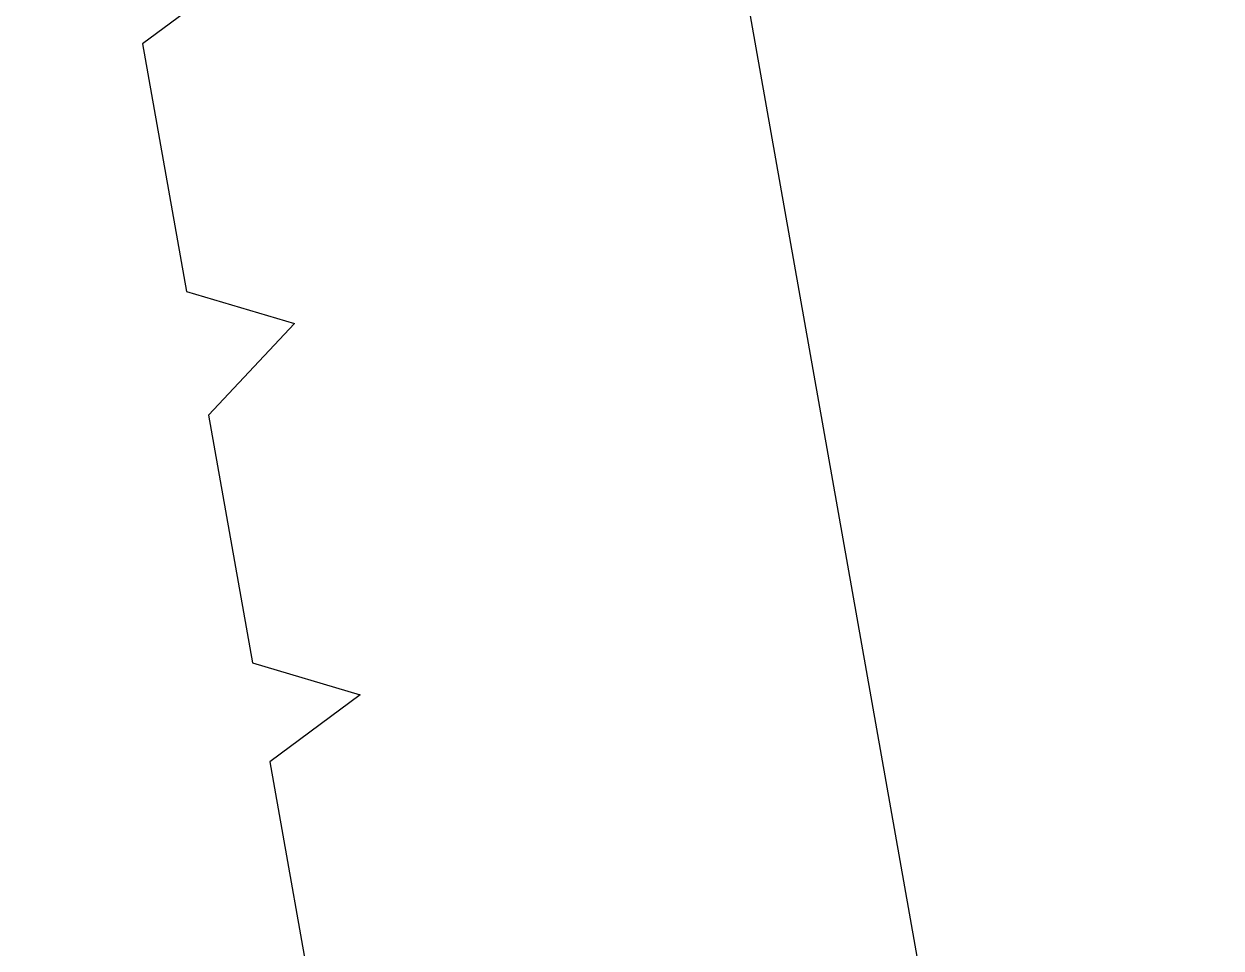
# Model space of a CAD drawing. Header units: millimetres. Extents: x -65527 to 8894748, y -37603 to 223697.
# Drawn here: x -29293.32 to -29287.51, y 101524.22 to 101528.7 of the extents above; entities that cross this region are included whole.
import ezdxf

# ---------------------------------------------------------------- set-up
doc = ezdxf.new("R2010")
doc.units = ezdxf.units.MM
doc.header["$LTSCALE"] = 10
doc.layers.add('Архитектура', color=251, linetype='Continuous')

msp = doc.modelspace()

# ---------------------------------------------------------------- linework, layer by layer
at = {"layer": 'Архитектура', "lineweight": 25, "transparency": 33554684}
for points in [[(-29287.9056, 101518.0711), (-29293.0973, 101547.3636)], [(-29287.9056, 101518.0711), (-29293.0973, 101547.3636)], [(-29287.9056, 101518.0711), (-29293.0973, 101547.3636)], [(-29287.9056, 101518.0711), (-29293.0973, 101547.3636)], [(-29287.9056, 101518.0711), (-29293.0973, 101547.3636)], [(-29287.9056, 101518.0711), (-29293.0973, 101547.3636)], [(-29287.9056, 101518.0711), (-29293.0973, 101547.3636)], [(-29287.9056, 101518.0711), (-29293.0973, 101547.3636)], [(-29287.9056, 101518.0711), (-29293.0973, 101547.3636)], [(-29287.9056, 101518.0711), (-29293.0973, 101547.3636)], [(-29287.9056, 101518.0711), (-29293.0973, 101547.3636)], [(-29287.9056, 101518.0711), (-29293.0973, 101547.3636)], [(-29287.9056, 101518.0711), (-29293.0973, 101547.3636)], [(-29287.9056, 101518.0711), (-29293.0973, 101547.3636)], [(-29287.9056, 101518.0711), (-29293.0973, 101547.3636)], [(-29287.9056, 101518.0711), (-29293.0973, 101547.3636)], [(-29287.9056, 101518.0711), (-29293.0973, 101547.3636)], [(-29287.9056, 101518.0711), (-29293.0973, 101547.3636)], [(-29287.9056, 101518.0711), (-29293.0973, 101547.3636)], [(-29287.9056, 101518.0711), (-29293.0973, 101547.3636)], [(-29287.9056, 101518.0711), (-29293.0973, 101547.3636)], [(-29287.9056, 101518.0711), (-29293.0973, 101547.3636)], [(-29287.9056, 101518.0711), (-29293.0973, 101547.3636)], [(-29287.9056, 101518.0711), (-29293.0973, 101547.3636)], [(-29287.9056, 101518.0711), (-29293.0973, 101547.3636)], [(-29287.9056, 101518.0711), (-29293.0973, 101547.3636)], [(-29287.9056, 101518.0711), (-29293.0973, 101547.3636)], [(-29287.9056, 101518.0711), (-29293.0973, 101547.3636)], [(-29287.9056, 101518.0711), (-29293.0973, 101547.3636)], [(-29287.9056, 101518.0711), (-29293.0973, 101547.3636)], [(-29287.9056, 101518.0711), (-29293.0973, 101547.3636)], [(-29287.9056, 101518.0711), (-29293.0973, 101547.3636)], [(-29287.9056, 101518.0711), (-29293.0973, 101547.3636)], [(-29287.9056, 101518.0711), (-29293.0973, 101547.3636)], [(-29287.9056, 101518.0711), (-29293.0973, 101547.3636)], [(-29287.9056, 101518.0711), (-29293.0973, 101547.3636)], [(-29287.9056, 101518.0711), (-29293.0973, 101547.3636)], [(-29287.9056, 101518.0711), (-29293.0973, 101547.3636)], [(-29287.9056, 101518.0711), (-29293.0973, 101547.3636)], [(-29287.9056, 101518.0711), (-29293.0973, 101547.3636)], [(-29287.9056, 101518.0711), (-29293.0973, 101547.3636)], [(-29287.9056, 101518.0711), (-29293.0973, 101547.3636)], [(-29287.9056, 101518.0711), (-29293.0973, 101547.3636)], [(-29287.9056, 101518.0711), (-29293.0973, 101547.3636)], [(-29287.9056, 101518.0711), (-29293.0973, 101547.3636)], [(-29287.9056, 101518.0711), (-29293.0973, 101547.3636)], [(-29287.9056, 101518.0711), (-29293.0973, 101547.3636)], [(-29287.9056, 101518.0711), (-29293.0973, 101547.3636)], [(-29287.9056, 101518.0711), (-29293.0973, 101547.3636)], [(-29287.9056, 101518.0711), (-29293.0973, 101547.3636)], [(-29287.9056, 101518.0711), (-29293.0973, 101547.3636)], [(-29287.9056, 101518.0711), (-29293.0973, 101547.3636)], [(-29287.9056, 101518.0711), (-29293.0973, 101547.3636)], [(-29287.9056, 101518.0711), (-29293.0973, 101547.3636)], [(-29287.9056, 101518.0711), (-29293.0973, 101547.3636)], [(-29287.9056, 101518.0711), (-29293.0973, 101547.3636)], [(-29287.9056, 101518.0711), (-29293.0973, 101547.3636)], [(-29287.9056, 101518.0711), (-29293.0973, 101547.3636)], [(-29287.9056, 101518.0711), (-29293.0973, 101547.3636)], [(-29287.9056, 101518.0711), (-29293.0973, 101547.3636)], [(-29287.9056, 101518.0711), (-29293.0973, 101547.3636)], [(-29287.9056, 101518.0711), (-29293.0973, 101547.3636)], [(-29287.9056, 101518.0711), (-29293.0973, 101547.3636)], [(-29287.9056, 101518.0711), (-29293.0973, 101547.3636)], [(-29287.9056, 101518.0711), (-29293.0973, 101547.3636)], [(-29287.9056, 101518.0711), (-29293.0973, 101547.3636)], [(-29287.9056, 101518.0711), (-29293.0973, 101547.3636)], [(-29287.9056, 101518.0711), (-29293.0973, 101547.3636)], [(-29287.9056, 101518.0711), (-29293.0973, 101547.3636)], [(-29287.9056, 101518.0711), (-29293.0973, 101547.3636)], [(-29287.9056, 101518.0711), (-29293.0973, 101547.3636)], [(-29287.9056, 101518.0711), (-29293.0973, 101547.3636)], [(-29287.9056, 101518.0711), (-29293.0973, 101547.3636)], [(-29287.9056, 101518.0711), (-29293.0973, 101547.3636)], [(-29287.9056, 101518.0711), (-29293.0973, 101547.3636)], [(-29287.9056, 101518.0711), (-29293.0973, 101547.3636)], [(-29287.9056, 101518.0711), (-29293.0973, 101547.3636)], [(-29287.9056, 101518.0711), (-29293.0973, 101547.3636)], [(-29287.9056, 101518.0711), (-29293.0973, 101547.3636)], [(-29287.9056, 101518.0711), (-29293.0973, 101547.3636)], [(-29287.9056, 101518.0711), (-29293.0973, 101547.3636)], [(-29287.9056, 101518.0711), (-29293.0973, 101547.3636)], [(-29287.9056, 101518.0711), (-29293.0973, 101547.3636)], [(-29287.9056, 101518.0711), (-29293.0973, 101547.3636)], [(-29287.9056, 101518.0711), (-29293.0973, 101547.3636)], [(-29287.9056, 101518.0711), (-29293.0973, 101547.3636)], [(-29287.9056, 101518.0711), (-29293.0973, 101547.3636)], [(-29287.9056, 101518.0711), (-29293.0973, 101547.3636)], [(-29287.9056, 101518.0711), (-29293.0973, 101547.3636)], [(-29287.9056, 101518.0711), (-29293.0973, 101547.3636)], [(-29287.9056, 101518.0711), (-29293.0973, 101547.3636)], [(-29287.9056, 101518.0711), (-29293.0973, 101547.3636)], [(-29287.9056, 101518.0711), (-29293.0973, 101547.3636)], [(-29287.9056, 101518.0711), (-29293.0973, 101547.3636)], [(-29287.9056, 101518.0711), (-29293.0973, 101547.3636)], [(-29287.9056, 101518.0711), (-29293.0973, 101547.3636)], [(-29287.9056, 101518.0711), (-29293.0973, 101547.3636)], [(-29287.9056, 101518.0711), (-29293.0973, 101547.3636)], [(-29287.9056, 101518.0711), (-29293.0973, 101547.3636)], [(-29287.9056, 101518.0711), (-29293.0973, 101547.3636)], [(-29287.9056, 101518.0711), (-29293.0973, 101547.3636)], [(-29287.9056, 101518.0711), (-29293.0973, 101547.3636)], [(-29287.9056, 101518.0711), (-29293.0973, 101547.3636)], [(-29287.9056, 101518.0711), (-29293.0973, 101547.3636)], [(-29287.9056, 101518.0711), (-29293.0973, 101547.3636)], [(-29287.9056, 101518.0711), (-29293.0973, 101547.3636)], [(-29287.9056, 101518.0711), (-29293.0973, 101547.3636)], [(-29287.9056, 101518.0711), (-29293.0973, 101547.3636)], [(-29287.9056, 101518.0711), (-29293.0973, 101547.3636)], [(-29287.9056, 101518.0711), (-29293.0973, 101547.3636)], [(-29293.7291, 101532.7644), (-29292.945, 101532.5319), (-29293.3826, 101532.2067), (-29293.1699, 101531.0061), (-29292.6258, 101530.7311), (-29293.0635, 101530.4059), (-29292.8507, 101529.2054), (-29292.3066, 101528.9303), (-29292.7443, 101528.6051), (-29292.5315, 101527.4046), (-29292.0087, 101527.2496), (-29292.4252, 101526.8044), (-29292.2124, 101525.6038), (-29291.6896, 101525.4488), (-29292.1273, 101525.1236), (-29291.8932, 101523.8031)], [(-29293.7291, 101532.7644), (-29292.945, 101532.5319), (-29293.3826, 101532.2067), (-29293.1699, 101531.0061), (-29292.6258, 101530.7311), (-29293.0635, 101530.4059), (-29292.8507, 101529.2054), (-29292.3066, 101528.9303), (-29292.7443, 101528.6051), (-29292.5315, 101527.4046), (-29292.0087, 101527.2496), (-29292.4252, 101526.8044), (-29292.2124, 101525.6038), (-29291.6896, 101525.4488), (-29292.1273, 101525.1236), (-29291.8932, 101523.8031)], [(-29293.7291, 101532.7644), (-29292.945, 101532.5319), (-29293.3826, 101532.2067), (-29293.1699, 101531.0061), (-29292.6258, 101530.7311), (-29293.0635, 101530.4059), (-29292.8507, 101529.2054), (-29292.3066, 101528.9303), (-29292.7443, 101528.6051), (-29292.5315, 101527.4046), (-29292.0087, 101527.2496), (-29292.4252, 101526.8044), (-29292.2124, 101525.6038), (-29291.6896, 101525.4488), (-29292.1273, 101525.1236), (-29291.8932, 101523.8031)], [(-29293.7291, 101532.7644), (-29292.945, 101532.5319), (-29293.3826, 101532.2067), (-29293.1699, 101531.0061), (-29292.6258, 101530.7311), (-29293.0635, 101530.4059), (-29292.8507, 101529.2054), (-29292.3066, 101528.9303), (-29292.7443, 101528.6051), (-29292.5315, 101527.4046), (-29292.0087, 101527.2496), (-29292.4252, 101526.8044), (-29292.2124, 101525.6038), (-29291.6896, 101525.4488), (-29292.1273, 101525.1236), (-29291.8932, 101523.8031)], [(-29293.7291, 101532.7644), (-29292.945, 101532.5319), (-29293.3826, 101532.2067), (-29293.1699, 101531.0061), (-29292.6258, 101530.7311), (-29293.0635, 101530.4059), (-29292.8507, 101529.2054), (-29292.3066, 101528.9303), (-29292.7443, 101528.6051), (-29292.5315, 101527.4046), (-29292.0087, 101527.2496), (-29292.4252, 101526.8044), (-29292.2124, 101525.6038), (-29291.6896, 101525.4488), (-29292.1273, 101525.1236), (-29291.8932, 101523.8031)], [(-29293.7291, 101532.7644), (-29292.945, 101532.5319), (-29293.3826, 101532.2067), (-29293.1699, 101531.0061), (-29292.6258, 101530.7311), (-29293.0635, 101530.4059), (-29292.8507, 101529.2054), (-29292.3066, 101528.9303), (-29292.7443, 101528.6051), (-29292.5315, 101527.4046), (-29292.0087, 101527.2496), (-29292.4252, 101526.8044), (-29292.2124, 101525.6038), (-29291.6896, 101525.4488), (-29292.1273, 101525.1236), (-29291.8932, 101523.8031)], [(-29293.7291, 101532.7644), (-29292.945, 101532.5319), (-29293.3826, 101532.2067), (-29293.1699, 101531.0061), (-29292.6258, 101530.7311), (-29293.0635, 101530.4059), (-29292.8507, 101529.2054), (-29292.3066, 101528.9303), (-29292.7443, 101528.6051), (-29292.5315, 101527.4046), (-29292.0087, 101527.2496), (-29292.4252, 101526.8044), (-29292.2124, 101525.6038), (-29291.6896, 101525.4488), (-29292.1273, 101525.1236), (-29291.8932, 101523.8031)], [(-29293.7291, 101532.7644), (-29292.945, 101532.5319), (-29293.3826, 101532.2067), (-29293.1699, 101531.0061), (-29292.6258, 101530.7311), (-29293.0635, 101530.4059), (-29292.8507, 101529.2054), (-29292.3066, 101528.9303), (-29292.7443, 101528.6051), (-29292.5315, 101527.4046), (-29292.0087, 101527.2496), (-29292.4252, 101526.8044), (-29292.2124, 101525.6038), (-29291.6896, 101525.4488), (-29292.1273, 101525.1236), (-29291.8932, 101523.8031)], [(-29293.7291, 101532.7644), (-29292.945, 101532.5319), (-29293.3826, 101532.2067), (-29293.1699, 101531.0061), (-29292.6258, 101530.7311), (-29293.0635, 101530.4059), (-29292.8507, 101529.2054), (-29292.3066, 101528.9303), (-29292.7443, 101528.6051), (-29292.5315, 101527.4046), (-29292.0087, 101527.2496), (-29292.4252, 101526.8044), (-29292.2124, 101525.6038), (-29291.6896, 101525.4488), (-29292.1273, 101525.1236), (-29291.8932, 101523.8031)], [(-29293.7291, 101532.7644), (-29292.945, 101532.5319), (-29293.3826, 101532.2067), (-29293.1699, 101531.0061), (-29292.6258, 101530.7311), (-29293.0635, 101530.4059), (-29292.8507, 101529.2054), (-29292.3066, 101528.9303), (-29292.7443, 101528.6051), (-29292.5315, 101527.4046), (-29292.0087, 101527.2496), (-29292.4252, 101526.8044), (-29292.2124, 101525.6038), (-29291.6896, 101525.4488), (-29292.1273, 101525.1236), (-29291.8932, 101523.8031)], [(-29293.7291, 101532.7644), (-29292.945, 101532.5319), (-29293.3826, 101532.2067), (-29293.1699, 101531.0061), (-29292.6258, 101530.7311), (-29293.0635, 101530.4059), (-29292.8507, 101529.2054), (-29292.3066, 101528.9303), (-29292.7443, 101528.6051), (-29292.5315, 101527.4046), (-29292.0087, 101527.2496), (-29292.4252, 101526.8044), (-29292.2124, 101525.6038), (-29291.6896, 101525.4488), (-29292.1273, 101525.1236), (-29291.8932, 101523.8031)], [(-29293.7291, 101532.7644), (-29292.945, 101532.5319), (-29293.3826, 101532.2067), (-29293.1699, 101531.0061), (-29292.6258, 101530.7311), (-29293.0635, 101530.4059), (-29292.8507, 101529.2054), (-29292.3066, 101528.9303), (-29292.7443, 101528.6051), (-29292.5315, 101527.4046), (-29292.0087, 101527.2496), (-29292.4252, 101526.8044), (-29292.2124, 101525.6038), (-29291.6896, 101525.4488), (-29292.1273, 101525.1236), (-29291.8932, 101523.8031)], [(-29293.7291, 101532.7644), (-29292.945, 101532.5319), (-29293.3826, 101532.2067), (-29293.1699, 101531.0061), (-29292.6258, 101530.7311), (-29293.0635, 101530.4059), (-29292.8507, 101529.2054), (-29292.3066, 101528.9303), (-29292.7443, 101528.6051), (-29292.5315, 101527.4046), (-29292.0087, 101527.2496), (-29292.4252, 101526.8044), (-29292.2124, 101525.6038), (-29291.6896, 101525.4488), (-29292.1273, 101525.1236), (-29291.8932, 101523.8031)], [(-29293.7291, 101532.7644), (-29292.945, 101532.5319), (-29293.3826, 101532.2067), (-29293.1699, 101531.0061), (-29292.6258, 101530.7311), (-29293.0635, 101530.4059), (-29292.8507, 101529.2054), (-29292.3066, 101528.9303), (-29292.7443, 101528.6051), (-29292.5315, 101527.4046), (-29292.0087, 101527.2496), (-29292.4252, 101526.8044), (-29292.2124, 101525.6038), (-29291.6896, 101525.4488), (-29292.1273, 101525.1236), (-29291.8932, 101523.8031)], [(-29293.7291, 101532.7644), (-29292.945, 101532.5319), (-29293.3826, 101532.2067), (-29293.1699, 101531.0061), (-29292.6258, 101530.7311), (-29293.0635, 101530.4059), (-29292.8507, 101529.2054), (-29292.3066, 101528.9303), (-29292.7443, 101528.6051), (-29292.5315, 101527.4046), (-29292.0087, 101527.2496), (-29292.4252, 101526.8044), (-29292.2124, 101525.6038), (-29291.6896, 101525.4488), (-29292.1273, 101525.1236), (-29291.8932, 101523.8031)], [(-29293.7291, 101532.7644), (-29292.945, 101532.5319), (-29293.3826, 101532.2067), (-29293.1699, 101531.0061), (-29292.6258, 101530.7311), (-29293.0635, 101530.4059), (-29292.8507, 101529.2054), (-29292.3066, 101528.9303), (-29292.7443, 101528.6051), (-29292.5315, 101527.4046), (-29292.0087, 101527.2496), (-29292.4252, 101526.8044), (-29292.2124, 101525.6038), (-29291.6896, 101525.4488), (-29292.1273, 101525.1236), (-29291.8932, 101523.8031)], [(-29293.7291, 101532.7644), (-29292.945, 101532.5319), (-29293.3826, 101532.2067), (-29293.1699, 101531.0061), (-29292.6258, 101530.7311), (-29293.0635, 101530.4059), (-29292.8507, 101529.2054), (-29292.3066, 101528.9303), (-29292.7443, 101528.6051), (-29292.5315, 101527.4046), (-29292.0087, 101527.2496), (-29292.4252, 101526.8044), (-29292.2124, 101525.6038), (-29291.6896, 101525.4488), (-29292.1273, 101525.1236), (-29291.8932, 101523.8031)], [(-29293.7291, 101532.7644), (-29292.945, 101532.5319), (-29293.3826, 101532.2067), (-29293.1699, 101531.0061), (-29292.6258, 101530.7311), (-29293.0635, 101530.4059), (-29292.8507, 101529.2054), (-29292.3066, 101528.9303), (-29292.7443, 101528.6051), (-29292.5315, 101527.4046), (-29292.0087, 101527.2496), (-29292.4252, 101526.8044), (-29292.2124, 101525.6038), (-29291.6896, 101525.4488), (-29292.1273, 101525.1236), (-29291.8932, 101523.8031)], [(-29293.7291, 101532.7644), (-29292.945, 101532.5319), (-29293.3826, 101532.2067), (-29293.1699, 101531.0061), (-29292.6258, 101530.7311), (-29293.0635, 101530.4059), (-29292.8507, 101529.2054), (-29292.3066, 101528.9303), (-29292.7443, 101528.6051), (-29292.5315, 101527.4046), (-29292.0087, 101527.2496), (-29292.4252, 101526.8044), (-29292.2124, 101525.6038), (-29291.6896, 101525.4488), (-29292.1273, 101525.1236), (-29291.8932, 101523.8031)], [(-29293.7291, 101532.7644), (-29292.945, 101532.5319), (-29293.3826, 101532.2067), (-29293.1699, 101531.0061), (-29292.6258, 101530.7311), (-29293.0635, 101530.4059), (-29292.8507, 101529.2054), (-29292.3066, 101528.9303), (-29292.7443, 101528.6051), (-29292.5315, 101527.4046), (-29292.0087, 101527.2496), (-29292.4252, 101526.8044), (-29292.2124, 101525.6038), (-29291.6896, 101525.4488), (-29292.1273, 101525.1236), (-29291.8932, 101523.8031)], [(-29293.7291, 101532.7644), (-29292.945, 101532.5319), (-29293.3826, 101532.2067), (-29293.1699, 101531.0061), (-29292.6258, 101530.7311), (-29293.0635, 101530.4059), (-29292.8507, 101529.2054), (-29292.3066, 101528.9303), (-29292.7443, 101528.6051), (-29292.5315, 101527.4046), (-29292.0087, 101527.2496), (-29292.4252, 101526.8044), (-29292.2124, 101525.6038), (-29291.6896, 101525.4488), (-29292.1273, 101525.1236), (-29291.8932, 101523.8031)], [(-29293.7291, 101532.7644), (-29292.945, 101532.5319), (-29293.3826, 101532.2067), (-29293.1699, 101531.0061), (-29292.6258, 101530.7311), (-29293.0635, 101530.4059), (-29292.8507, 101529.2054), (-29292.3066, 101528.9303), (-29292.7443, 101528.6051), (-29292.5315, 101527.4046), (-29292.0087, 101527.2496), (-29292.4252, 101526.8044), (-29292.2124, 101525.6038), (-29291.6896, 101525.4488), (-29292.1273, 101525.1236), (-29291.8932, 101523.8031)], [(-29293.7291, 101532.7644), (-29292.945, 101532.5319), (-29293.3826, 101532.2067), (-29293.1699, 101531.0061), (-29292.6258, 101530.7311), (-29293.0635, 101530.4059), (-29292.8507, 101529.2054), (-29292.3066, 101528.9303), (-29292.7443, 101528.6051), (-29292.5315, 101527.4046), (-29292.0087, 101527.2496), (-29292.4252, 101526.8044), (-29292.2124, 101525.6038), (-29291.6896, 101525.4488), (-29292.1273, 101525.1236), (-29291.8932, 101523.8031)], [(-29293.7291, 101532.7644), (-29292.945, 101532.5319), (-29293.3826, 101532.2067), (-29293.1699, 101531.0061), (-29292.6258, 101530.7311), (-29293.0635, 101530.4059), (-29292.8507, 101529.2054), (-29292.3066, 101528.9303), (-29292.7443, 101528.6051), (-29292.5315, 101527.4046), (-29292.0087, 101527.2496), (-29292.4252, 101526.8044), (-29292.2124, 101525.6038), (-29291.6896, 101525.4488), (-29292.1273, 101525.1236), (-29291.8932, 101523.8031)], [(-29293.7291, 101532.7644), (-29292.945, 101532.5319), (-29293.3826, 101532.2067), (-29293.1699, 101531.0061), (-29292.6258, 101530.7311), (-29293.0635, 101530.4059), (-29292.8507, 101529.2054), (-29292.3066, 101528.9303), (-29292.7443, 101528.6051), (-29292.5315, 101527.4046), (-29292.0087, 101527.2496), (-29292.4252, 101526.8044), (-29292.2124, 101525.6038), (-29291.6896, 101525.4488), (-29292.1273, 101525.1236), (-29291.8932, 101523.8031)], [(-29293.7291, 101532.7644), (-29292.945, 101532.5319), (-29293.3826, 101532.2067), (-29293.1699, 101531.0061), (-29292.6258, 101530.7311), (-29293.0635, 101530.4059), (-29292.8507, 101529.2054), (-29292.3066, 101528.9303), (-29292.7443, 101528.6051), (-29292.5315, 101527.4046), (-29292.0087, 101527.2496), (-29292.4252, 101526.8044), (-29292.2124, 101525.6038), (-29291.6896, 101525.4488), (-29292.1273, 101525.1236), (-29291.8932, 101523.8031)], [(-29293.7291, 101532.7644), (-29292.945, 101532.5319), (-29293.3826, 101532.2067), (-29293.1699, 101531.0061), (-29292.6258, 101530.7311), (-29293.0635, 101530.4059), (-29292.8507, 101529.2054), (-29292.3066, 101528.9303), (-29292.7443, 101528.6051), (-29292.5315, 101527.4046), (-29292.0087, 101527.2496), (-29292.4252, 101526.8044), (-29292.2124, 101525.6038), (-29291.6896, 101525.4488), (-29292.1273, 101525.1236), (-29291.8932, 101523.8031)], [(-29293.7291, 101532.7644), (-29292.945, 101532.5319), (-29293.3826, 101532.2067), (-29293.1699, 101531.0061), (-29292.6258, 101530.7311), (-29293.0635, 101530.4059), (-29292.8507, 101529.2054), (-29292.3066, 101528.9303), (-29292.7443, 101528.6051), (-29292.5315, 101527.4046), (-29292.0087, 101527.2496), (-29292.4252, 101526.8044), (-29292.2124, 101525.6038), (-29291.6896, 101525.4488), (-29292.1273, 101525.1236), (-29291.8932, 101523.8031)], [(-29293.7291, 101532.7644), (-29292.945, 101532.5319), (-29293.3826, 101532.2067), (-29293.1699, 101531.0061), (-29292.6258, 101530.7311), (-29293.0635, 101530.4059), (-29292.8507, 101529.2054), (-29292.3066, 101528.9303), (-29292.7443, 101528.6051), (-29292.5315, 101527.4046), (-29292.0087, 101527.2496), (-29292.4252, 101526.8044), (-29292.2124, 101525.6038), (-29291.6896, 101525.4488), (-29292.1273, 101525.1236), (-29291.8932, 101523.8031)], [(-29293.7291, 101532.7644), (-29292.945, 101532.5319), (-29293.3826, 101532.2067), (-29293.1699, 101531.0061), (-29292.6258, 101530.7311), (-29293.0635, 101530.4059), (-29292.8507, 101529.2054), (-29292.3066, 101528.9303), (-29292.7443, 101528.6051), (-29292.5315, 101527.4046), (-29292.0087, 101527.2496), (-29292.4252, 101526.8044), (-29292.2124, 101525.6038), (-29291.6896, 101525.4488), (-29292.1273, 101525.1236), (-29291.8932, 101523.8031)], [(-29293.7291, 101532.7644), (-29292.945, 101532.5319), (-29293.3826, 101532.2067), (-29293.1699, 101531.0061), (-29292.6258, 101530.7311), (-29293.0635, 101530.4059), (-29292.8507, 101529.2054), (-29292.3066, 101528.9303), (-29292.7443, 101528.6051), (-29292.5315, 101527.4046), (-29292.0087, 101527.2496), (-29292.4252, 101526.8044), (-29292.2124, 101525.6038), (-29291.6896, 101525.4488), (-29292.1273, 101525.1236), (-29291.8932, 101523.8031)], [(-29293.7291, 101532.7644), (-29292.945, 101532.5319), (-29293.3826, 101532.2067), (-29293.1699, 101531.0061), (-29292.6258, 101530.7311), (-29293.0635, 101530.4059), (-29292.8507, 101529.2054), (-29292.3066, 101528.9303), (-29292.7443, 101528.6051), (-29292.5315, 101527.4046), (-29292.0087, 101527.2496), (-29292.4252, 101526.8044), (-29292.2124, 101525.6038), (-29291.6896, 101525.4488), (-29292.1273, 101525.1236), (-29291.8932, 101523.8031)], [(-29293.7291, 101532.7644), (-29292.945, 101532.5319), (-29293.3826, 101532.2067), (-29293.1699, 101531.0061), (-29292.6258, 101530.7311), (-29293.0635, 101530.4059), (-29292.8507, 101529.2054), (-29292.3066, 101528.9303), (-29292.7443, 101528.6051), (-29292.5315, 101527.4046), (-29292.0087, 101527.2496), (-29292.4252, 101526.8044), (-29292.2124, 101525.6038), (-29291.6896, 101525.4488), (-29292.1273, 101525.1236), (-29291.8932, 101523.8031)], [(-29293.7291, 101532.7644), (-29292.945, 101532.5319), (-29293.3826, 101532.2067), (-29293.1699, 101531.0061), (-29292.6258, 101530.7311), (-29293.0635, 101530.4059), (-29292.8507, 101529.2054), (-29292.3066, 101528.9303), (-29292.7443, 101528.6051), (-29292.5315, 101527.4046), (-29292.0087, 101527.2496), (-29292.4252, 101526.8044), (-29292.2124, 101525.6038), (-29291.6896, 101525.4488), (-29292.1273, 101525.1236), (-29291.8932, 101523.8031)], [(-29293.7291, 101532.7644), (-29292.945, 101532.5319), (-29293.3826, 101532.2067), (-29293.1699, 101531.0061), (-29292.6258, 101530.7311), (-29293.0635, 101530.4059), (-29292.8507, 101529.2054), (-29292.3066, 101528.9303), (-29292.7443, 101528.6051), (-29292.5315, 101527.4046), (-29292.0087, 101527.2496), (-29292.4252, 101526.8044), (-29292.2124, 101525.6038), (-29291.6896, 101525.4488), (-29292.1273, 101525.1236), (-29291.8932, 101523.8031)], [(-29293.7291, 101532.7644), (-29292.945, 101532.5319), (-29293.3826, 101532.2067), (-29293.1699, 101531.0061), (-29292.6258, 101530.7311), (-29293.0635, 101530.4059), (-29292.8507, 101529.2054), (-29292.3066, 101528.9303), (-29292.7443, 101528.6051), (-29292.5315, 101527.4046), (-29292.0087, 101527.2496), (-29292.4252, 101526.8044), (-29292.2124, 101525.6038), (-29291.6896, 101525.4488), (-29292.1273, 101525.1236), (-29291.8932, 101523.8031)], [(-29293.7291, 101532.7644), (-29292.945, 101532.5319), (-29293.3826, 101532.2067), (-29293.1699, 101531.0061), (-29292.6258, 101530.7311), (-29293.0635, 101530.4059), (-29292.8507, 101529.2054), (-29292.3066, 101528.9303), (-29292.7443, 101528.6051), (-29292.5315, 101527.4046), (-29292.0087, 101527.2496), (-29292.4252, 101526.8044), (-29292.2124, 101525.6038), (-29291.6896, 101525.4488), (-29292.1273, 101525.1236), (-29291.8932, 101523.8031)], [(-29293.7291, 101532.7644), (-29292.945, 101532.5319), (-29293.3826, 101532.2067), (-29293.1699, 101531.0061), (-29292.6258, 101530.7311), (-29293.0635, 101530.4059), (-29292.8507, 101529.2054), (-29292.3066, 101528.9303), (-29292.7443, 101528.6051), (-29292.5315, 101527.4046), (-29292.0087, 101527.2496), (-29292.4252, 101526.8044), (-29292.2124, 101525.6038), (-29291.6896, 101525.4488), (-29292.1273, 101525.1236), (-29291.8932, 101523.8031)], [(-29293.7291, 101532.7644), (-29292.945, 101532.5319), (-29293.3826, 101532.2067), (-29293.1699, 101531.0061), (-29292.6258, 101530.7311), (-29293.0635, 101530.4059), (-29292.8507, 101529.2054), (-29292.3066, 101528.9303), (-29292.7443, 101528.6051), (-29292.5315, 101527.4046), (-29292.0087, 101527.2496), (-29292.4252, 101526.8044), (-29292.2124, 101525.6038), (-29291.6896, 101525.4488), (-29292.1273, 101525.1236), (-29291.8932, 101523.8031)], [(-29293.7291, 101532.7644), (-29292.945, 101532.5319), (-29293.3826, 101532.2067), (-29293.1699, 101531.0061), (-29292.6258, 101530.7311), (-29293.0635, 101530.4059), (-29292.8507, 101529.2054), (-29292.3066, 101528.9303), (-29292.7443, 101528.6051), (-29292.5315, 101527.4046), (-29292.0087, 101527.2496), (-29292.4252, 101526.8044), (-29292.2124, 101525.6038), (-29291.6896, 101525.4488), (-29292.1273, 101525.1236), (-29291.8932, 101523.8031)], [(-29293.7291, 101532.7644), (-29292.945, 101532.5319), (-29293.3826, 101532.2067), (-29293.1699, 101531.0061), (-29292.6258, 101530.7311), (-29293.0635, 101530.4059), (-29292.8507, 101529.2054), (-29292.3066, 101528.9303), (-29292.7443, 101528.6051), (-29292.5315, 101527.4046), (-29292.0087, 101527.2496), (-29292.4252, 101526.8044), (-29292.2124, 101525.6038), (-29291.6896, 101525.4488), (-29292.1273, 101525.1236), (-29291.8932, 101523.8031)], [(-29293.7291, 101532.7644), (-29292.945, 101532.5319), (-29293.3826, 101532.2067), (-29293.1699, 101531.0061), (-29292.6258, 101530.7311), (-29293.0635, 101530.4059), (-29292.8507, 101529.2054), (-29292.3066, 101528.9303), (-29292.7443, 101528.6051), (-29292.5315, 101527.4046), (-29292.0087, 101527.2496), (-29292.4252, 101526.8044), (-29292.2124, 101525.6038), (-29291.6896, 101525.4488), (-29292.1273, 101525.1236), (-29291.8932, 101523.8031)], [(-29293.7291, 101532.7644), (-29292.945, 101532.5319), (-29293.3826, 101532.2067), (-29293.1699, 101531.0061), (-29292.6258, 101530.7311), (-29293.0635, 101530.4059), (-29292.8507, 101529.2054), (-29292.3066, 101528.9303), (-29292.7443, 101528.6051), (-29292.5315, 101527.4046), (-29292.0087, 101527.2496), (-29292.4252, 101526.8044), (-29292.2124, 101525.6038), (-29291.6896, 101525.4488), (-29292.1273, 101525.1236), (-29291.8932, 101523.8031)], [(-29293.7291, 101532.7644), (-29292.945, 101532.5319), (-29293.3826, 101532.2067), (-29293.1699, 101531.0061), (-29292.6258, 101530.7311), (-29293.0635, 101530.4059), (-29292.8507, 101529.2054), (-29292.3066, 101528.9303), (-29292.7443, 101528.6051), (-29292.5315, 101527.4046), (-29292.0087, 101527.2496), (-29292.4252, 101526.8044), (-29292.2124, 101525.6038), (-29291.6896, 101525.4488), (-29292.1273, 101525.1236), (-29291.8932, 101523.8031)], [(-29293.7291, 101532.7644), (-29292.945, 101532.5319), (-29293.3826, 101532.2067), (-29293.1699, 101531.0061), (-29292.6258, 101530.7311), (-29293.0635, 101530.4059), (-29292.8507, 101529.2054), (-29292.3066, 101528.9303), (-29292.7443, 101528.6051), (-29292.5315, 101527.4046), (-29292.0087, 101527.2496), (-29292.4252, 101526.8044), (-29292.2124, 101525.6038), (-29291.6896, 101525.4488), (-29292.1273, 101525.1236), (-29291.8932, 101523.8031)], [(-29293.7291, 101532.7644), (-29292.945, 101532.5319), (-29293.3826, 101532.2067), (-29293.1699, 101531.0061), (-29292.6258, 101530.7311), (-29293.0635, 101530.4059), (-29292.8507, 101529.2054), (-29292.3066, 101528.9303), (-29292.7443, 101528.6051), (-29292.5315, 101527.4046), (-29292.0087, 101527.2496), (-29292.4252, 101526.8044), (-29292.2124, 101525.6038), (-29291.6896, 101525.4488), (-29292.1273, 101525.1236), (-29291.8932, 101523.8031)], [(-29293.7291, 101532.7644), (-29292.945, 101532.5319), (-29293.3826, 101532.2067), (-29293.1699, 101531.0061), (-29292.6258, 101530.7311), (-29293.0635, 101530.4059), (-29292.8507, 101529.2054), (-29292.3066, 101528.9303), (-29292.7443, 101528.6051), (-29292.5315, 101527.4046), (-29292.0087, 101527.2496), (-29292.4252, 101526.8044), (-29292.2124, 101525.6038), (-29291.6896, 101525.4488), (-29292.1273, 101525.1236), (-29291.8932, 101523.8031)], [(-29293.7291, 101532.7644), (-29292.945, 101532.5319), (-29293.3826, 101532.2067), (-29293.1699, 101531.0061), (-29292.6258, 101530.7311), (-29293.0635, 101530.4059), (-29292.8507, 101529.2054), (-29292.3066, 101528.9303), (-29292.7443, 101528.6051), (-29292.5315, 101527.4046), (-29292.0087, 101527.2496), (-29292.4252, 101526.8044), (-29292.2124, 101525.6038), (-29291.6896, 101525.4488), (-29292.1273, 101525.1236), (-29291.8932, 101523.8031)], [(-29293.7291, 101532.7644), (-29292.945, 101532.5319), (-29293.3826, 101532.2067), (-29293.1699, 101531.0061), (-29292.6258, 101530.7311), (-29293.0635, 101530.4059), (-29292.8507, 101529.2054), (-29292.3066, 101528.9303), (-29292.7443, 101528.6051), (-29292.5315, 101527.4046), (-29292.0087, 101527.2496), (-29292.4252, 101526.8044), (-29292.2124, 101525.6038), (-29291.6896, 101525.4488), (-29292.1273, 101525.1236), (-29291.8932, 101523.8031)], [(-29293.7291, 101532.7644), (-29292.945, 101532.5319), (-29293.3826, 101532.2067), (-29293.1699, 101531.0061), (-29292.6258, 101530.7311), (-29293.0635, 101530.4059), (-29292.8507, 101529.2054), (-29292.3066, 101528.9303), (-29292.7443, 101528.6051), (-29292.5315, 101527.4046), (-29292.0087, 101527.2496), (-29292.4252, 101526.8044), (-29292.2124, 101525.6038), (-29291.6896, 101525.4488), (-29292.1273, 101525.1236), (-29291.8932, 101523.8031)], [(-29293.7291, 101532.7644), (-29292.945, 101532.5319), (-29293.3826, 101532.2067), (-29293.1699, 101531.0061), (-29292.6258, 101530.7311), (-29293.0635, 101530.4059), (-29292.8507, 101529.2054), (-29292.3066, 101528.9303), (-29292.7443, 101528.6051), (-29292.5315, 101527.4046), (-29292.0087, 101527.2496), (-29292.4252, 101526.8044), (-29292.2124, 101525.6038), (-29291.6896, 101525.4488), (-29292.1273, 101525.1236), (-29291.8932, 101523.8031)], [(-29293.7291, 101532.7644), (-29292.945, 101532.5319), (-29293.3826, 101532.2067), (-29293.1699, 101531.0061), (-29292.6258, 101530.7311), (-29293.0635, 101530.4059), (-29292.8507, 101529.2054), (-29292.3066, 101528.9303), (-29292.7443, 101528.6051), (-29292.5315, 101527.4046), (-29292.0087, 101527.2496), (-29292.4252, 101526.8044), (-29292.2124, 101525.6038), (-29291.6896, 101525.4488), (-29292.1273, 101525.1236), (-29291.8932, 101523.8031)], [(-29293.7291, 101532.7644), (-29292.945, 101532.5319), (-29293.3826, 101532.2067), (-29293.1699, 101531.0061), (-29292.6258, 101530.7311), (-29293.0635, 101530.4059), (-29292.8507, 101529.2054), (-29292.3066, 101528.9303), (-29292.7443, 101528.6051), (-29292.5315, 101527.4046), (-29292.0087, 101527.2496), (-29292.4252, 101526.8044), (-29292.2124, 101525.6038), (-29291.6896, 101525.4488), (-29292.1273, 101525.1236), (-29291.8932, 101523.8031)], [(-29293.7291, 101532.7644), (-29292.945, 101532.5319), (-29293.3826, 101532.2067), (-29293.1699, 101531.0061), (-29292.6258, 101530.7311), (-29293.0635, 101530.4059), (-29292.8507, 101529.2054), (-29292.3066, 101528.9303), (-29292.7443, 101528.6051), (-29292.5315, 101527.4046), (-29292.0087, 101527.2496), (-29292.4252, 101526.8044), (-29292.2124, 101525.6038), (-29291.6896, 101525.4488), (-29292.1273, 101525.1236), (-29291.8932, 101523.8031)], [(-29293.7291, 101532.7644), (-29292.945, 101532.5319), (-29293.3826, 101532.2067), (-29293.1699, 101531.0061), (-29292.6258, 101530.7311), (-29293.0635, 101530.4059), (-29292.8507, 101529.2054), (-29292.3066, 101528.9303), (-29292.7443, 101528.6051), (-29292.5315, 101527.4046), (-29292.0087, 101527.2496), (-29292.4252, 101526.8044), (-29292.2124, 101525.6038), (-29291.6896, 101525.4488), (-29292.1273, 101525.1236), (-29291.8932, 101523.8031)], [(-29293.7291, 101532.7644), (-29292.945, 101532.5319), (-29293.3826, 101532.2067), (-29293.1699, 101531.0061), (-29292.6258, 101530.7311), (-29293.0635, 101530.4059), (-29292.8507, 101529.2054), (-29292.3066, 101528.9303), (-29292.7443, 101528.6051), (-29292.5315, 101527.4046), (-29292.0087, 101527.2496), (-29292.4252, 101526.8044), (-29292.2124, 101525.6038), (-29291.6896, 101525.4488), (-29292.1273, 101525.1236), (-29291.8932, 101523.8031)], [(-29293.7291, 101532.7644), (-29292.945, 101532.5319), (-29293.3826, 101532.2067), (-29293.1699, 101531.0061), (-29292.6258, 101530.7311), (-29293.0635, 101530.4059), (-29292.8507, 101529.2054), (-29292.3066, 101528.9303), (-29292.7443, 101528.6051), (-29292.5315, 101527.4046), (-29292.0087, 101527.2496), (-29292.4252, 101526.8044), (-29292.2124, 101525.6038), (-29291.6896, 101525.4488), (-29292.1273, 101525.1236), (-29291.8932, 101523.8031)], [(-29293.7291, 101532.7644), (-29292.945, 101532.5319), (-29293.3826, 101532.2067), (-29293.1699, 101531.0061), (-29292.6258, 101530.7311), (-29293.0635, 101530.4059), (-29292.8507, 101529.2054), (-29292.3066, 101528.9303), (-29292.7443, 101528.6051), (-29292.5315, 101527.4046), (-29292.0087, 101527.2496), (-29292.4252, 101526.8044), (-29292.2124, 101525.6038), (-29291.6896, 101525.4488), (-29292.1273, 101525.1236), (-29291.8932, 101523.8031)], [(-29293.7291, 101532.7644), (-29292.945, 101532.5319), (-29293.3826, 101532.2067), (-29293.1699, 101531.0061), (-29292.6258, 101530.7311), (-29293.0635, 101530.4059), (-29292.8507, 101529.2054), (-29292.3066, 101528.9303), (-29292.7443, 101528.6051), (-29292.5315, 101527.4046), (-29292.0087, 101527.2496), (-29292.4252, 101526.8044), (-29292.2124, 101525.6038), (-29291.6896, 101525.4488), (-29292.1273, 101525.1236), (-29291.8932, 101523.8031)], [(-29293.7291, 101532.7644), (-29292.945, 101532.5319), (-29293.3826, 101532.2067), (-29293.1699, 101531.0061), (-29292.6258, 101530.7311), (-29293.0635, 101530.4059), (-29292.8507, 101529.2054), (-29292.3066, 101528.9303), (-29292.7443, 101528.6051), (-29292.5315, 101527.4046), (-29292.0087, 101527.2496), (-29292.4252, 101526.8044), (-29292.2124, 101525.6038), (-29291.6896, 101525.4488), (-29292.1273, 101525.1236), (-29291.8932, 101523.8031)], [(-29293.7291, 101532.7644), (-29292.945, 101532.5319), (-29293.3826, 101532.2067), (-29293.1699, 101531.0061), (-29292.6258, 101530.7311), (-29293.0635, 101530.4059), (-29292.8507, 101529.2054), (-29292.3066, 101528.9303), (-29292.7443, 101528.6051), (-29292.5315, 101527.4046), (-29292.0087, 101527.2496), (-29292.4252, 101526.8044), (-29292.2124, 101525.6038), (-29291.6896, 101525.4488), (-29292.1273, 101525.1236), (-29291.8932, 101523.8031)], [(-29293.7291, 101532.7644), (-29292.945, 101532.5319), (-29293.3826, 101532.2067), (-29293.1699, 101531.0061), (-29292.6258, 101530.7311), (-29293.0635, 101530.4059), (-29292.8507, 101529.2054), (-29292.3066, 101528.9303), (-29292.7443, 101528.6051), (-29292.5315, 101527.4046), (-29292.0087, 101527.2496), (-29292.4252, 101526.8044), (-29292.2124, 101525.6038), (-29291.6896, 101525.4488), (-29292.1273, 101525.1236), (-29291.8932, 101523.8031)], [(-29293.7291, 101532.7644), (-29292.945, 101532.5319), (-29293.3826, 101532.2067), (-29293.1699, 101531.0061), (-29292.6258, 101530.7311), (-29293.0635, 101530.4059), (-29292.8507, 101529.2054), (-29292.3066, 101528.9303), (-29292.7443, 101528.6051), (-29292.5315, 101527.4046), (-29292.0087, 101527.2496), (-29292.4252, 101526.8044), (-29292.2124, 101525.6038), (-29291.6896, 101525.4488), (-29292.1273, 101525.1236), (-29291.8932, 101523.8031)], [(-29293.7291, 101532.7644), (-29292.945, 101532.5319), (-29293.3826, 101532.2067), (-29293.1699, 101531.0061), (-29292.6258, 101530.7311), (-29293.0635, 101530.4059), (-29292.8507, 101529.2054), (-29292.3066, 101528.9303), (-29292.7443, 101528.6051), (-29292.5315, 101527.4046), (-29292.0087, 101527.2496), (-29292.4252, 101526.8044), (-29292.2124, 101525.6038), (-29291.6896, 101525.4488), (-29292.1273, 101525.1236), (-29291.8932, 101523.8031)], [(-29293.7291, 101532.7644), (-29292.945, 101532.5319), (-29293.3826, 101532.2067), (-29293.1699, 101531.0061), (-29292.6258, 101530.7311), (-29293.0635, 101530.4059), (-29292.8507, 101529.2054), (-29292.3066, 101528.9303), (-29292.7443, 101528.6051), (-29292.5315, 101527.4046), (-29292.0087, 101527.2496), (-29292.4252, 101526.8044), (-29292.2124, 101525.6038), (-29291.6896, 101525.4488), (-29292.1273, 101525.1236), (-29291.8932, 101523.8031)], [(-29293.7291, 101532.7644), (-29292.945, 101532.5319), (-29293.3826, 101532.2067), (-29293.1699, 101531.0061), (-29292.6258, 101530.7311), (-29293.0635, 101530.4059), (-29292.8507, 101529.2054), (-29292.3066, 101528.9303), (-29292.7443, 101528.6051), (-29292.5315, 101527.4046), (-29292.0087, 101527.2496), (-29292.4252, 101526.8044), (-29292.2124, 101525.6038), (-29291.6896, 101525.4488), (-29292.1273, 101525.1236), (-29291.8932, 101523.8031)], [(-29293.7291, 101532.7644), (-29292.945, 101532.5319), (-29293.3826, 101532.2067), (-29293.1699, 101531.0061), (-29292.6258, 101530.7311), (-29293.0635, 101530.4059), (-29292.8507, 101529.2054), (-29292.3066, 101528.9303), (-29292.7443, 101528.6051), (-29292.5315, 101527.4046), (-29292.0087, 101527.2496), (-29292.4252, 101526.8044), (-29292.2124, 101525.6038), (-29291.6896, 101525.4488), (-29292.1273, 101525.1236), (-29291.8932, 101523.8031)], [(-29293.7291, 101532.7644), (-29292.945, 101532.5319), (-29293.3826, 101532.2067), (-29293.1699, 101531.0061), (-29292.6258, 101530.7311), (-29293.0635, 101530.4059), (-29292.8507, 101529.2054), (-29292.3066, 101528.9303), (-29292.7443, 101528.6051), (-29292.5315, 101527.4046), (-29292.0087, 101527.2496), (-29292.4252, 101526.8044), (-29292.2124, 101525.6038), (-29291.6896, 101525.4488), (-29292.1273, 101525.1236), (-29291.8932, 101523.8031)], [(-29293.7291, 101532.7644), (-29292.945, 101532.5319), (-29293.3826, 101532.2067), (-29293.1699, 101531.0061), (-29292.6258, 101530.7311), (-29293.0635, 101530.4059), (-29292.8507, 101529.2054), (-29292.3066, 101528.9303), (-29292.7443, 101528.6051), (-29292.5315, 101527.4046), (-29292.0087, 101527.2496), (-29292.4252, 101526.8044), (-29292.2124, 101525.6038), (-29291.6896, 101525.4488), (-29292.1273, 101525.1236), (-29291.8932, 101523.8031)], [(-29293.7291, 101532.7644), (-29292.945, 101532.5319), (-29293.3826, 101532.2067), (-29293.1699, 101531.0061), (-29292.6258, 101530.7311), (-29293.0635, 101530.4059), (-29292.8507, 101529.2054), (-29292.3066, 101528.9303), (-29292.7443, 101528.6051), (-29292.5315, 101527.4046), (-29292.0087, 101527.2496), (-29292.4252, 101526.8044), (-29292.2124, 101525.6038), (-29291.6896, 101525.4488), (-29292.1273, 101525.1236), (-29291.8932, 101523.8031)], [(-29293.7291, 101532.7644), (-29292.945, 101532.5319), (-29293.3826, 101532.2067), (-29293.1699, 101531.0061), (-29292.6258, 101530.7311), (-29293.0635, 101530.4059), (-29292.8507, 101529.2054), (-29292.3066, 101528.9303), (-29292.7443, 101528.6051), (-29292.5315, 101527.4046), (-29292.0087, 101527.2496), (-29292.4252, 101526.8044), (-29292.2124, 101525.6038), (-29291.6896, 101525.4488), (-29292.1273, 101525.1236), (-29291.8932, 101523.8031)], [(-29293.7291, 101532.7644), (-29292.945, 101532.5319), (-29293.3826, 101532.2067), (-29293.1699, 101531.0061), (-29292.6258, 101530.7311), (-29293.0635, 101530.4059), (-29292.8507, 101529.2054), (-29292.3066, 101528.9303), (-29292.7443, 101528.6051), (-29292.5315, 101527.4046), (-29292.0087, 101527.2496), (-29292.4252, 101526.8044), (-29292.2124, 101525.6038), (-29291.6896, 101525.4488), (-29292.1273, 101525.1236), (-29291.8932, 101523.8031)], [(-29293.7291, 101532.7644), (-29292.945, 101532.5319), (-29293.3826, 101532.2067), (-29293.1699, 101531.0061), (-29292.6258, 101530.7311), (-29293.0635, 101530.4059), (-29292.8507, 101529.2054), (-29292.3066, 101528.9303), (-29292.7443, 101528.6051), (-29292.5315, 101527.4046), (-29292.0087, 101527.2496), (-29292.4252, 101526.8044), (-29292.2124, 101525.6038), (-29291.6896, 101525.4488), (-29292.1273, 101525.1236), (-29291.8932, 101523.8031)], [(-29293.7291, 101532.7644), (-29292.945, 101532.5319), (-29293.3826, 101532.2067), (-29293.1699, 101531.0061), (-29292.6258, 101530.7311), (-29293.0635, 101530.4059), (-29292.8507, 101529.2054), (-29292.3066, 101528.9303), (-29292.7443, 101528.6051), (-29292.5315, 101527.4046), (-29292.0087, 101527.2496), (-29292.4252, 101526.8044), (-29292.2124, 101525.6038), (-29291.6896, 101525.4488), (-29292.1273, 101525.1236), (-29291.8932, 101523.8031)], [(-29293.7291, 101532.7644), (-29292.945, 101532.5319), (-29293.3826, 101532.2067), (-29293.1699, 101531.0061), (-29292.6258, 101530.7311), (-29293.0635, 101530.4059), (-29292.8507, 101529.2054), (-29292.3066, 101528.9303), (-29292.7443, 101528.6051), (-29292.5315, 101527.4046), (-29292.0087, 101527.2496), (-29292.4252, 101526.8044), (-29292.2124, 101525.6038), (-29291.6896, 101525.4488), (-29292.1273, 101525.1236), (-29291.8932, 101523.8031)], [(-29293.7291, 101532.7644), (-29292.945, 101532.5319), (-29293.3826, 101532.2067), (-29293.1699, 101531.0061), (-29292.6258, 101530.7311), (-29293.0635, 101530.4059), (-29292.8507, 101529.2054), (-29292.3066, 101528.9303), (-29292.7443, 101528.6051), (-29292.5315, 101527.4046), (-29292.0087, 101527.2496), (-29292.4252, 101526.8044), (-29292.2124, 101525.6038), (-29291.6896, 101525.4488), (-29292.1273, 101525.1236), (-29291.8932, 101523.8031)], [(-29293.7291, 101532.7644), (-29292.945, 101532.5319), (-29293.3826, 101532.2067), (-29293.1699, 101531.0061), (-29292.6258, 101530.7311), (-29293.0635, 101530.4059), (-29292.8507, 101529.2054), (-29292.3066, 101528.9303), (-29292.7443, 101528.6051), (-29292.5315, 101527.4046), (-29292.0087, 101527.2496), (-29292.4252, 101526.8044), (-29292.2124, 101525.6038), (-29291.6896, 101525.4488), (-29292.1273, 101525.1236), (-29291.8932, 101523.8031)], [(-29293.7291, 101532.7644), (-29292.945, 101532.5319), (-29293.3826, 101532.2067), (-29293.1699, 101531.0061), (-29292.6258, 101530.7311), (-29293.0635, 101530.4059), (-29292.8507, 101529.2054), (-29292.3066, 101528.9303), (-29292.7443, 101528.6051), (-29292.5315, 101527.4046), (-29292.0087, 101527.2496), (-29292.4252, 101526.8044), (-29292.2124, 101525.6038), (-29291.6896, 101525.4488), (-29292.1273, 101525.1236), (-29291.8932, 101523.8031)], [(-29293.7291, 101532.7644), (-29292.945, 101532.5319), (-29293.3826, 101532.2067), (-29293.1699, 101531.0061), (-29292.6258, 101530.7311), (-29293.0635, 101530.4059), (-29292.8507, 101529.2054), (-29292.3066, 101528.9303), (-29292.7443, 101528.6051), (-29292.5315, 101527.4046), (-29292.0087, 101527.2496), (-29292.4252, 101526.8044), (-29292.2124, 101525.6038), (-29291.6896, 101525.4488), (-29292.1273, 101525.1236), (-29291.8932, 101523.8031)], [(-29293.7291, 101532.7644), (-29292.945, 101532.5319), (-29293.3826, 101532.2067), (-29293.1699, 101531.0061), (-29292.6258, 101530.7311), (-29293.0635, 101530.4059), (-29292.8507, 101529.2054), (-29292.3066, 101528.9303), (-29292.7443, 101528.6051), (-29292.5315, 101527.4046), (-29292.0087, 101527.2496), (-29292.4252, 101526.8044), (-29292.2124, 101525.6038), (-29291.6896, 101525.4488), (-29292.1273, 101525.1236), (-29291.8932, 101523.8031)], [(-29293.7291, 101532.7644), (-29292.945, 101532.5319), (-29293.3826, 101532.2067), (-29293.1699, 101531.0061), (-29292.6258, 101530.7311), (-29293.0635, 101530.4059), (-29292.8507, 101529.2054), (-29292.3066, 101528.9303), (-29292.7443, 101528.6051), (-29292.5315, 101527.4046), (-29292.0087, 101527.2496), (-29292.4252, 101526.8044), (-29292.2124, 101525.6038), (-29291.6896, 101525.4488), (-29292.1273, 101525.1236), (-29291.8932, 101523.8031)], [(-29293.7291, 101532.7644), (-29292.945, 101532.5319), (-29293.3826, 101532.2067), (-29293.1699, 101531.0061), (-29292.6258, 101530.7311), (-29293.0635, 101530.4059), (-29292.8507, 101529.2054), (-29292.3066, 101528.9303), (-29292.7443, 101528.6051), (-29292.5315, 101527.4046), (-29292.0087, 101527.2496), (-29292.4252, 101526.8044), (-29292.2124, 101525.6038), (-29291.6896, 101525.4488), (-29292.1273, 101525.1236), (-29291.8932, 101523.8031)], [(-29293.7291, 101532.7644), (-29292.945, 101532.5319), (-29293.3826, 101532.2067), (-29293.1699, 101531.0061), (-29292.6258, 101530.7311), (-29293.0635, 101530.4059), (-29292.8507, 101529.2054), (-29292.3066, 101528.9303), (-29292.7443, 101528.6051), (-29292.5315, 101527.4046), (-29292.0087, 101527.2496), (-29292.4252, 101526.8044), (-29292.2124, 101525.6038), (-29291.6896, 101525.4488), (-29292.1273, 101525.1236), (-29291.8932, 101523.8031)], [(-29293.7291, 101532.7644), (-29292.945, 101532.5319), (-29293.3826, 101532.2067), (-29293.1699, 101531.0061), (-29292.6258, 101530.7311), (-29293.0635, 101530.4059), (-29292.8507, 101529.2054), (-29292.3066, 101528.9303), (-29292.7443, 101528.6051), (-29292.5315, 101527.4046), (-29292.0087, 101527.2496), (-29292.4252, 101526.8044), (-29292.2124, 101525.6038), (-29291.6896, 101525.4488), (-29292.1273, 101525.1236), (-29291.8932, 101523.8031)], [(-29293.7291, 101532.7644), (-29292.945, 101532.5319), (-29293.3826, 101532.2067), (-29293.1699, 101531.0061), (-29292.6258, 101530.7311), (-29293.0635, 101530.4059), (-29292.8507, 101529.2054), (-29292.3066, 101528.9303), (-29292.7443, 101528.6051), (-29292.5315, 101527.4046), (-29292.0087, 101527.2496), (-29292.4252, 101526.8044), (-29292.2124, 101525.6038), (-29291.6896, 101525.4488), (-29292.1273, 101525.1236), (-29291.8932, 101523.8031)], [(-29293.7291, 101532.7644), (-29292.945, 101532.5319), (-29293.3826, 101532.2067), (-29293.1699, 101531.0061), (-29292.6258, 101530.7311), (-29293.0635, 101530.4059), (-29292.8507, 101529.2054), (-29292.3066, 101528.9303), (-29292.7443, 101528.6051), (-29292.5315, 101527.4046), (-29292.0087, 101527.2496), (-29292.4252, 101526.8044), (-29292.2124, 101525.6038), (-29291.6896, 101525.4488), (-29292.1273, 101525.1236), (-29291.8932, 101523.8031)], [(-29293.7291, 101532.7644), (-29292.945, 101532.5319), (-29293.3826, 101532.2067), (-29293.1699, 101531.0061), (-29292.6258, 101530.7311), (-29293.0635, 101530.4059), (-29292.8507, 101529.2054), (-29292.3066, 101528.9303), (-29292.7443, 101528.6051), (-29292.5315, 101527.4046), (-29292.0087, 101527.2496), (-29292.4252, 101526.8044), (-29292.2124, 101525.6038), (-29291.6896, 101525.4488), (-29292.1273, 101525.1236), (-29291.8932, 101523.8031)], [(-29293.7291, 101532.7644), (-29292.945, 101532.5319), (-29293.3826, 101532.2067), (-29293.1699, 101531.0061), (-29292.6258, 101530.7311), (-29293.0635, 101530.4059), (-29292.8507, 101529.2054), (-29292.3066, 101528.9303), (-29292.7443, 101528.6051), (-29292.5315, 101527.4046), (-29292.0087, 101527.2496), (-29292.4252, 101526.8044), (-29292.2124, 101525.6038), (-29291.6896, 101525.4488), (-29292.1273, 101525.1236), (-29291.8932, 101523.8031)], [(-29293.7291, 101532.7644), (-29292.945, 101532.5319), (-29293.3826, 101532.2067), (-29293.1699, 101531.0061), (-29292.6258, 101530.7311), (-29293.0635, 101530.4059), (-29292.8507, 101529.2054), (-29292.3066, 101528.9303), (-29292.7443, 101528.6051), (-29292.5315, 101527.4046), (-29292.0087, 101527.2496), (-29292.4252, 101526.8044), (-29292.2124, 101525.6038), (-29291.6896, 101525.4488), (-29292.1273, 101525.1236), (-29291.8932, 101523.8031)], [(-29293.7291, 101532.7644), (-29292.945, 101532.5319), (-29293.3826, 101532.2067), (-29293.1699, 101531.0061), (-29292.6258, 101530.7311), (-29293.0635, 101530.4059), (-29292.8507, 101529.2054), (-29292.3066, 101528.9303), (-29292.7443, 101528.6051), (-29292.5315, 101527.4046), (-29292.0087, 101527.2496), (-29292.4252, 101526.8044), (-29292.2124, 101525.6038), (-29291.6896, 101525.4488), (-29292.1273, 101525.1236), (-29291.8932, 101523.8031)], [(-29293.7291, 101532.7644), (-29292.945, 101532.5319), (-29293.3826, 101532.2067), (-29293.1699, 101531.0061), (-29292.6258, 101530.7311), (-29293.0635, 101530.4059), (-29292.8507, 101529.2054), (-29292.3066, 101528.9303), (-29292.7443, 101528.6051), (-29292.5315, 101527.4046), (-29292.0087, 101527.2496), (-29292.4252, 101526.8044), (-29292.2124, 101525.6038), (-29291.6896, 101525.4488), (-29292.1273, 101525.1236), (-29291.8932, 101523.8031)], [(-29293.7291, 101532.7644), (-29292.945, 101532.5319), (-29293.3826, 101532.2067), (-29293.1699, 101531.0061), (-29292.6258, 101530.7311), (-29293.0635, 101530.4059), (-29292.8507, 101529.2054), (-29292.3066, 101528.9303), (-29292.7443, 101528.6051), (-29292.5315, 101527.4046), (-29292.0087, 101527.2496), (-29292.4252, 101526.8044), (-29292.2124, 101525.6038), (-29291.6896, 101525.4488), (-29292.1273, 101525.1236), (-29291.8932, 101523.8031)], [(-29293.7291, 101532.7644), (-29292.945, 101532.5319), (-29293.3826, 101532.2067), (-29293.1699, 101531.0061), (-29292.6258, 101530.7311), (-29293.0635, 101530.4059), (-29292.8507, 101529.2054), (-29292.3066, 101528.9303), (-29292.7443, 101528.6051), (-29292.5315, 101527.4046), (-29292.0087, 101527.2496), (-29292.4252, 101526.8044), (-29292.2124, 101525.6038), (-29291.6896, 101525.4488), (-29292.1273, 101525.1236), (-29291.8932, 101523.8031)], [(-29293.7291, 101532.7644), (-29292.945, 101532.5319), (-29293.3826, 101532.2067), (-29293.1699, 101531.0061), (-29292.6258, 101530.7311), (-29293.0635, 101530.4059), (-29292.8507, 101529.2054), (-29292.3066, 101528.9303), (-29292.7443, 101528.6051), (-29292.5315, 101527.4046), (-29292.0087, 101527.2496), (-29292.4252, 101526.8044), (-29292.2124, 101525.6038), (-29291.6896, 101525.4488), (-29292.1273, 101525.1236), (-29291.8932, 101523.8031)], [(-29293.7291, 101532.7644), (-29292.945, 101532.5319), (-29293.3826, 101532.2067), (-29293.1699, 101531.0061), (-29292.6258, 101530.7311), (-29293.0635, 101530.4059), (-29292.8507, 101529.2054), (-29292.3066, 101528.9303), (-29292.7443, 101528.6051), (-29292.5315, 101527.4046), (-29292.0087, 101527.2496), (-29292.4252, 101526.8044), (-29292.2124, 101525.6038), (-29291.6896, 101525.4488), (-29292.1273, 101525.1236), (-29291.8932, 101523.8031)], [(-29293.7291, 101532.7644), (-29292.945, 101532.5319), (-29293.3826, 101532.2067), (-29293.1699, 101531.0061), (-29292.6258, 101530.7311), (-29293.0635, 101530.4059), (-29292.8507, 101529.2054), (-29292.3066, 101528.9303), (-29292.7443, 101528.6051), (-29292.5315, 101527.4046), (-29292.0087, 101527.2496), (-29292.4252, 101526.8044), (-29292.2124, 101525.6038), (-29291.6896, 101525.4488), (-29292.1273, 101525.1236), (-29291.8932, 101523.8031)], [(-29293.7291, 101532.7644), (-29292.945, 101532.5319), (-29293.3826, 101532.2067), (-29293.1699, 101531.0061), (-29292.6258, 101530.7311), (-29293.0635, 101530.4059), (-29292.8507, 101529.2054), (-29292.3066, 101528.9303), (-29292.7443, 101528.6051), (-29292.5315, 101527.4046), (-29292.0087, 101527.2496), (-29292.4252, 101526.8044), (-29292.2124, 101525.6038), (-29291.6896, 101525.4488), (-29292.1273, 101525.1236), (-29291.8932, 101523.8031)], [(-29293.7291, 101532.7644), (-29292.945, 101532.5319), (-29293.3826, 101532.2067), (-29293.1699, 101531.0061), (-29292.6258, 101530.7311), (-29293.0635, 101530.4059), (-29292.8507, 101529.2054), (-29292.3066, 101528.9303), (-29292.7443, 101528.6051), (-29292.5315, 101527.4046), (-29292.0087, 101527.2496), (-29292.4252, 101526.8044), (-29292.2124, 101525.6038), (-29291.6896, 101525.4488), (-29292.1273, 101525.1236), (-29291.8932, 101523.8031)], [(-29293.7291, 101532.7644), (-29292.945, 101532.5319), (-29293.3826, 101532.2067), (-29293.1699, 101531.0061), (-29292.6258, 101530.7311), (-29293.0635, 101530.4059), (-29292.8507, 101529.2054), (-29292.3066, 101528.9303), (-29292.7443, 101528.6051), (-29292.5315, 101527.4046), (-29292.0087, 101527.2496), (-29292.4252, 101526.8044), (-29292.2124, 101525.6038), (-29291.6896, 101525.4488), (-29292.1273, 101525.1236), (-29291.8932, 101523.8031)], [(-29293.7291, 101532.7644), (-29292.945, 101532.5319), (-29293.3826, 101532.2067), (-29293.1699, 101531.0061), (-29292.6258, 101530.7311), (-29293.0635, 101530.4059), (-29292.8507, 101529.2054), (-29292.3066, 101528.9303), (-29292.7443, 101528.6051), (-29292.5315, 101527.4046), (-29292.0087, 101527.2496), (-29292.4252, 101526.8044), (-29292.2124, 101525.6038), (-29291.6896, 101525.4488), (-29292.1273, 101525.1236), (-29291.8932, 101523.8031)], [(-29293.7291, 101532.7644), (-29292.945, 101532.5319), (-29293.3826, 101532.2067), (-29293.1699, 101531.0061), (-29292.6258, 101530.7311), (-29293.0635, 101530.4059), (-29292.8507, 101529.2054), (-29292.3066, 101528.9303), (-29292.7443, 101528.6051), (-29292.5315, 101527.4046), (-29292.0087, 101527.2496), (-29292.4252, 101526.8044), (-29292.2124, 101525.6038), (-29291.6896, 101525.4488), (-29292.1273, 101525.1236), (-29291.8932, 101523.8031)], [(-29293.7291, 101532.7644), (-29292.945, 101532.5319), (-29293.3826, 101532.2067), (-29293.1699, 101531.0061), (-29292.6258, 101530.7311), (-29293.0635, 101530.4059), (-29292.8507, 101529.2054), (-29292.3066, 101528.9303), (-29292.7443, 101528.6051), (-29292.5315, 101527.4046), (-29292.0087, 101527.2496), (-29292.4252, 101526.8044), (-29292.2124, 101525.6038), (-29291.6896, 101525.4488), (-29292.1273, 101525.1236), (-29291.8932, 101523.8031)], [(-29293.7291, 101532.7644), (-29292.945, 101532.5319), (-29293.3826, 101532.2067), (-29293.1699, 101531.0061), (-29292.6258, 101530.7311), (-29293.0635, 101530.4059), (-29292.8507, 101529.2054), (-29292.3066, 101528.9303), (-29292.7443, 101528.6051), (-29292.5315, 101527.4046), (-29292.0087, 101527.2496), (-29292.4252, 101526.8044), (-29292.2124, 101525.6038), (-29291.6896, 101525.4488), (-29292.1273, 101525.1236), (-29291.8932, 101523.8031)], [(-29293.7291, 101532.7644), (-29292.945, 101532.5319), (-29293.3826, 101532.2067), (-29293.1699, 101531.0061), (-29292.6258, 101530.7311), (-29293.0635, 101530.4059), (-29292.8507, 101529.2054), (-29292.3066, 101528.9303), (-29292.7443, 101528.6051), (-29292.5315, 101527.4046), (-29292.0087, 101527.2496), (-29292.4252, 101526.8044), (-29292.2124, 101525.6038), (-29291.6896, 101525.4488), (-29292.1273, 101525.1236), (-29291.8932, 101523.8031)], [(-29293.7291, 101532.7644), (-29292.945, 101532.5319), (-29293.3826, 101532.2067), (-29293.1699, 101531.0061), (-29292.6258, 101530.7311), (-29293.0635, 101530.4059), (-29292.8507, 101529.2054), (-29292.3066, 101528.9303), (-29292.7443, 101528.6051), (-29292.5315, 101527.4046), (-29292.0087, 101527.2496), (-29292.4252, 101526.8044), (-29292.2124, 101525.6038), (-29291.6896, 101525.4488), (-29292.1273, 101525.1236), (-29291.8932, 101523.8031)], [(-29293.7291, 101532.7644), (-29292.945, 101532.5319), (-29293.3826, 101532.2067), (-29293.1699, 101531.0061), (-29292.6258, 101530.7311), (-29293.0635, 101530.4059), (-29292.8507, 101529.2054), (-29292.3066, 101528.9303), (-29292.7443, 101528.6051), (-29292.5315, 101527.4046), (-29292.0087, 101527.2496), (-29292.4252, 101526.8044), (-29292.2124, 101525.6038), (-29291.6896, 101525.4488), (-29292.1273, 101525.1236), (-29291.8932, 101523.8031)], [(-29293.7291, 101532.7644), (-29292.945, 101532.5319), (-29293.3826, 101532.2067), (-29293.1699, 101531.0061), (-29292.6258, 101530.7311), (-29293.0635, 101530.4059), (-29292.8507, 101529.2054), (-29292.3066, 101528.9303), (-29292.7443, 101528.6051), (-29292.5315, 101527.4046), (-29292.0087, 101527.2496), (-29292.4252, 101526.8044), (-29292.2124, 101525.6038), (-29291.6896, 101525.4488), (-29292.1273, 101525.1236), (-29291.8932, 101523.8031)], [(-29293.7291, 101532.7644), (-29292.945, 101532.5319), (-29293.3826, 101532.2067), (-29293.1699, 101531.0061), (-29292.6258, 101530.7311), (-29293.0635, 101530.4059), (-29292.8507, 101529.2054), (-29292.3066, 101528.9303), (-29292.7443, 101528.6051), (-29292.5315, 101527.4046), (-29292.0087, 101527.2496), (-29292.4252, 101526.8044), (-29292.2124, 101525.6038), (-29291.6896, 101525.4488), (-29292.1273, 101525.1236), (-29291.8932, 101523.8031)], [(-29293.7291, 101532.7644), (-29292.945, 101532.5319), (-29293.3826, 101532.2067), (-29293.1699, 101531.0061), (-29292.6258, 101530.7311), (-29293.0635, 101530.4059), (-29292.8507, 101529.2054), (-29292.3066, 101528.9303), (-29292.7443, 101528.6051), (-29292.5315, 101527.4046), (-29292.0087, 101527.2496), (-29292.4252, 101526.8044), (-29292.2124, 101525.6038), (-29291.6896, 101525.4488), (-29292.1273, 101525.1236), (-29291.8932, 101523.8031)], [(-29293.7291, 101532.7644), (-29292.945, 101532.5319), (-29293.3826, 101532.2067), (-29293.1699, 101531.0061), (-29292.6258, 101530.7311), (-29293.0635, 101530.4059), (-29292.8507, 101529.2054), (-29292.3066, 101528.9303), (-29292.7443, 101528.6051), (-29292.5315, 101527.4046), (-29292.0087, 101527.2496), (-29292.4252, 101526.8044), (-29292.2124, 101525.6038), (-29291.6896, 101525.4488), (-29292.1273, 101525.1236), (-29291.8932, 101523.8031)], [(-29293.7291, 101532.7644), (-29292.945, 101532.5319), (-29293.3826, 101532.2067), (-29293.1699, 101531.0061), (-29292.6258, 101530.7311), (-29293.0635, 101530.4059), (-29292.8507, 101529.2054), (-29292.3066, 101528.9303), (-29292.7443, 101528.6051), (-29292.5315, 101527.4046), (-29292.0087, 101527.2496), (-29292.4252, 101526.8044), (-29292.2124, 101525.6038), (-29291.6896, 101525.4488), (-29292.1273, 101525.1236), (-29291.8932, 101523.8031)]]:
    msp.add_lwpolyline(points, dxfattribs=at)
for centre, radius, start, end in [((-31943.3166, 110657.7827), 9144.2835, 272.82063752, 356.28873107), ((-31935.6492, 110639.7931), 9778.6546, 272.59254797, 356.63539137)]:
    msp.add_arc(centre, radius, start, end, dxfattribs=at)

doc.saveas('drawing.dxf')
